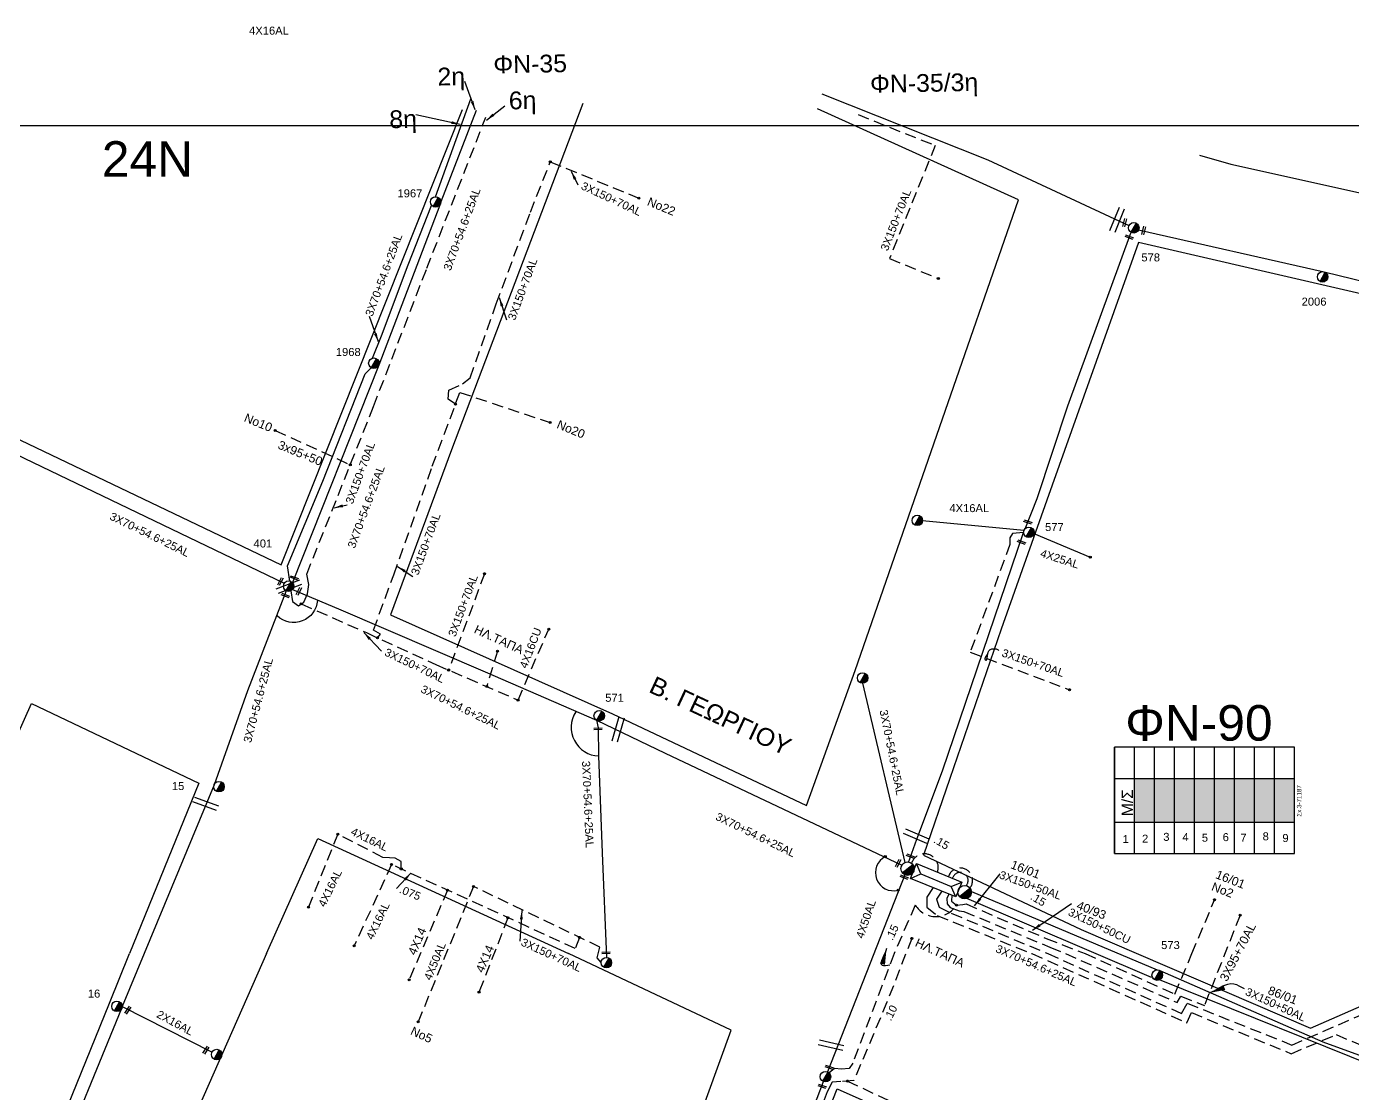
# Model space of a CAD drawing. Header units: millimetres. Extents: x 907 to 2022, y 699 to 1220.
# Drawn here: x 1352.5 to 1501.6, y 1099.9 to 1219.9 of the extents above; entities that cross this region are included whole.
import ezdxf
from ezdxf.enums import TextEntityAlignment as Align

# ---------------------------------------------------------------- set-up
doc = ezdxf.new("R2010")
doc.units = ezdxf.units.MM
doc.linetypes.add('DASHED', pattern=[19.05, 12.7, -6.35])
for name, color, linetype in [('Άγνωστα', 7, 'Continuous'), ('Ασφαλειοκιβώτια Χ.Τ 9 αναχωρήσεων', 7, 'Continuous'), ('Γέφυρες Εναέριου Δικτύου', 7, 'Continuous'), ('Γυμνά εναέρια ΧΤ (1Φ)   2x16AL', 7, 'Continuous'), ('Γυμνά εναέρια ΧΤ (3Φ)   4x16AL', 7, 'Continuous'), ('Γυμνά εναέρια ΧΤ (3Φ)   4x16CU', 7, 'Continuous'), ('Γυμνά εναέρια ΧΤ (3Φ)   4x50AL', 7, 'Continuous'), ('Γυμνά εναέρια ΧΤ και ΦΟΠ (3Φ)   4x50+16AL', 7, 'Continuous'), ('Εναέρια παροχή ΧΤ 4x16', 7, 'SYN_LINE'), ('Εναέρια παροχή ΧΤ 4x25', 7, 'SYN_LINE'), ('Επιγραφές - Σχήματα', 7, 'Continuous'), ('Καλώδια ΧΤ   3x150+50AL', 7, 'DASHED'), ('Καλώδια ΧΤ   3x150+50CU', 7, 'DASHED'), ('Καλώδια ΧΤ   3x150+70AL', 7, 'DASHED'), ('Καλώδια ΧΤ   3x150AL+50XLPE', 7, 'DASHED'), ('Μηχανική τομή', 7, 'Continuous'), ('Στύλος ΦΜ', 7, 'Continuous'), ('Στύλος ΦΜ @ 1', 7, 'Continuous'), ('Συνδέσεις', 7, 'Continuous'), ('Συνεστραμμένα ΧΤ   3x70+54.6+25 AL', 7, 'SYN_LINE'), ('Τομή', 7, 'Continuous'), ('Υποσταθμός εναέριος 2 στύλων', 7, 'Continuous'), ('Υποσταθμός πόλεως', 7, 'Continuous'), ('Υπόβαθρο ΔΕΗ', 7, 'Continuous'), ('Υπόγεια Καλώδια Δικτύου ΧΤ   .075', 7, 'DASHED'), ('Υπόγεια Καλώδια Δικτύου ΧΤ   .10', 7, 'DASHED'), ('Υπόγεια Καλώδια Δικτύου ΧΤ   .15', 7, 'DASHED'), ('Υπόγεια καλώδια Δικτύου ΧΤ και Παρ. ΧΤ - 3X150+70 AL', 7, 'DASHED'), ('Υπόγεια καλώδια Παροχών ΧΤ   4x16AL', 7, 'DASHED'), ('Υπόγεια καλώδια Παροχών ΧΤ   4x50AL', 7, 'DASHED')]:
    doc.layers.add(name, color=color, linetype=linetype)
doc.styles.get("Standard").update_dxf_attribs({"font": 'arial.ttf'})
doc.linetypes.add('SYN_LINE', pattern='A,0.5,-0.0001,["/\\/\\/\\/",Standard,S=0.1,R=0,X=0,Y=-0.05],-0.25', length=0.7501)
doc.dimstyles.new('ISO-25', dxfattribs={"dimtxt": 2.5, "dimasz": 2.5, "dimexe": 1.25, "dimexo": 0.625, "dimtad": 1, "dimtxsty": 'Standard', "dimcen": 2.5, "dimadec": 0, "dimazin": 0, "dimtfac": 1, "dimtmove": 0, "dimatfit": 3, "dimfxl": 1, "dimarcsym": 0})

# ---------------------------------------------------------------- blocks, each defined once
blk = doc.blocks.new('ΥΠΑΡΧΩΝ ΤΣΙΜΕΝΤΕΝΙΟΣ ΣΤΥΛΟΣ')
at = {"layer": 'Στύλος ΦΜ'}
blk.add_hatch(color=256, dxfattribs=at).paths.add_polyline_path([(-1.29, -2.28, 0.574793), (2.62, 0, 0.268822), (1.3, 2.27)])
blk.add_line((-1.29, -2.28), (1.3, 2.27), dxfattribs=at)
blk.add_circle((0, 0), 2.62, dxfattribs=at)
at = {"layer": 'Στύλος ΦΜ', "flags": 4}
for tag, p in [('ΤΥΠΟΣ', (-4.91, 3.03)), ('ΑΡΙΘΜΟΣ', (-4.68, 8.05))]:
    blk.add_attdef(tag, p, '', height=4, dxfattribs=at)
blk = doc.blocks.new('ΜΗΧΑΝΙΚΗ ΤΟΜΗ')
at = {"layer": 'Μηχανική τομή', "ltscale": 40}
for p, q in [((-1.89, 0.78), (1.89, 0.78)), ((1.89, 0), (-1.89, 0))]:
    blk.add_line(p, q, dxfattribs=at)
blk = doc.blocks.new('ΤΟΜΗ')
at = {"layer": 'Τομή', "ltscale": 40}
for p, q in [((-5.68, 0), (5.68, 0)), ((5.68, -2.33), (-5.68, -2.33))]:
    blk.add_line(p, q, dxfattribs=at)
blk = doc.blocks.new('ΥΠΟΣΤΑΘΜΟΣ ΕΝΑΕΡΙΟΣ ΕΠΙ 2 ΣΤΥΛΩΝ')
at = {"layer": 'Υποσταθμός εναέριος 2 στύλων', "linetype": 'Continuous'}
for points in [[(-11.97, -2.11, 0.574793), (-8.45, -0.07, 0.268822), (-9.64, 1.98)], [(9.68, -2.15, 0.574793), (13.19, -0.1, 0.268822), (12.01, 1.95)]]:
    blk.add_hatch(color=256, dxfattribs=at).paths.add_polyline_path(points)
for p, q in [((-11.97, -2.11), (-9.64, 1.98)), ((9.68, -2.15), (12.01, 1.95))]:
    blk.add_line(p, q, dxfattribs=at)
for centre in [(-10.81, -0.07), (10.84, -0.1)]:
    blk.add_circle(centre, 2.36, dxfattribs=at)
at = {"layer": 'Υποσταθμός πόλεως', "linetype": 'Continuous', "ltscale": 40}
blk.add_lwpolyline([(-8.57, 2.82), (8.57, 2.82), (8.57, -2.82), (-8.57, -2.82)], close=True, dxfattribs=at)
for points in [[(-5.75, 0), (-8.57, 2.82)], [(-8.57, -2.82), (-5.75, 0)], [(-5.75, 0), (5.75, 0)], [(5.75, 0), (8.57, 2.82)], [(8.57, -2.82), (5.75, 0)]]:
    blk.add_lwpolyline(points, dxfattribs=at)
at = {"layer": 'Υποσταθμός εναέριος 2 στύλων', "ltscale": 40, "flags": 1}
for tag, p in [('ΜΕΤΑΣΧΗΜΑΤΙΣΜΟΣ', (14.09, 2.51)), ('ΙΣΧΥΣ', (14.07, -0.28)), ('ΑΡΙΘΜΟΣ', (14.19, -3))]:
    blk.add_attdef(tag, p, '', height=1.8, dxfattribs=at)
blk = doc.blocks.new('ΑΣΦΑΛΕΙΟΚΙΒΩΤΙΟ ΥΠΟΣΤΑΘΜΟΥ 9 ΑΝΑΧΩΡΗΣΕΩΝ')
at = {"layer": 'Ασφαλειοκιβώτια Χ.Τ 9 αναχωρήσεων', "ltscale": 40}
for p, q in [((-23.8, 40.36), (24.02, 40.36)), ((-9.72, 40.36), (-9.72, -40.64)), ((9.94, 40.36), (9.94, -40.64)), ((-23.8, 31.36), (24.02, 31.36)), ((-23.8, 22.36), (24.02, 22.36)), ((-23.8, 13.36), (24.02, 13.36)), ((-23.8, 4.36), (24.02, 4.36)), ((-23.8, -4.64), (24.02, -4.64)), ((-23.8, -13.64), (24.02, -13.64)), ((-23.8, -22.64), (24.02, -22.64)), ((-23.8, -31.64), (24.02, -31.64))]:
    blk.add_line(p, q, dxfattribs=at)
at = {"layer": 'Ασφαλειοκιβώτια Χ.Τ 9 αναχωρήσεων'}
blk.add_lwpolyline([(-23.8, -40.64), (24.02, -40.64), (24.02, 40.36), (-23.8, 40.36)], close=True, dxfattribs=at)
for s, p in [('1', (-19.06, 36.75)), ('2', (-18.9, 28.02)), ('3', (-18.08, 18.46)), ('4', (-18.2, 9.88)), ('5', (-18.46, 1.13)), ('6', (-18.21, -8.26)), ('7', (-18.52, -16.19)), ('8', (-17.85, -26.23)), ('9', (-18.61, -35.12))]:
    blk.add_text(s, height=3.6, rotation=270, dxfattribs=at).set_placement(p)
at = {"layer": 'Ασφαλειοκιβώτια Χ.Τ 9 αναχωρήσεων', "ltscale": 40}
for tag, height, p in [('ΟΝΟΜΑ', 5, (-0.16, 44.31)), ('ΚΕΙΜΕΝΟ 1', 2, (17.06, 35.59)), ('ΚΕΙΜΕΝΟ 2', 2, (17.06, 26.88)), ('ΚΕΙΜΕΝΟ 3', 2, (17.06, 17.69)), ('ΚΕΙΜΕΝΟ 4', 2, (17.06, 8.71)), ('ΚΕΙΜΕΝΟ 5', 2, (17.06, -0.13)), ('ΚΕΙΜΕΝΟ 6', 2, (17.06, -9.05)), ('ΚΕΙΜΕΝΟ 7', 2, (17.06, -18.13)), ('ΚΕΙΜΕΝΟ 8', 2, (17.06, -26.85)), ('ΚΕΙΜΕΝΟ 9', 2, (17.06, -35.99)), ('ΣΧ', 2, (-0.1, -42.64))]:
    blk.add_attdef(tag, text='', height=height, dxfattribs=at).set_placement(p, align=Align.MIDDLE_CENTER)
blk = doc.blocks.new('_ΣΥΝΔΕΣΗ')
at = {"layer": 'Συνδέσεις', "linetype": 'SYN_LINE', "ltscale": 40}
blk.add_hatch(color=256, dxfattribs=at).paths.add_polyline_path([(0.5, -0.01, 1), (-0.5, -0.01, 1)])
at = {"layer": 'Συνδέσεις'}
blk.add_circle((0, -0.01), 0.5, dxfattribs=at)

msp = doc.modelspace()

# ---------------------------------------------------------------- hatches: boundary and pattern name
at = {"layer": 'Ασφαλειοκιβώτια Χ.Τ 9 αναχωρήσεων'}
h = msp.add_hatch(color=6, dxfattribs=at)
h.dxf.hatch_style = 1
h.paths.add_polyline_path([(1477.086, 1130.442), (1479.336, 1130.442), (1479.336, 1135.355), (1477.086, 1135.355)])
h = msp.add_hatch(color=1, dxfattribs=at)
h.dxf.hatch_style = 1
h.paths.add_polyline_path([(1481.586, 1135.355), (1479.336, 1135.355), (1479.336, 1130.442), (1481.586, 1130.442)])
h = msp.add_hatch(color=173, dxfattribs=at)
h.dxf.hatch_style = 1
h.paths.add_polyline_path([(1483.836, 1135.355), (1481.586, 1135.355), (1481.586, 1130.442), (1483.836, 1130.442)])
h = msp.add_hatch(color=27, dxfattribs=at)
h.dxf.hatch_style = 1
h.paths.add_polyline_path([(1486.086, 1135.355), (1483.836, 1135.355), (1483.836, 1130.442), (1486.086, 1130.442)])
h = msp.add_hatch(color=85, dxfattribs=at)
h.dxf.hatch_style = 1
h.paths.add_polyline_path([(1486.086, 1130.442), (1488.336, 1130.442), (1488.336, 1135.355), (1486.086, 1135.355)])
h = msp.add_hatch(color=151, dxfattribs=at)
h.dxf.hatch_style = 1
h.paths.add_polyline_path([(1490.586, 1135.355), (1488.336, 1135.355), (1488.336, 1130.442), (1490.586, 1130.442)])
h = msp.add_hatch(color=133, dxfattribs=at)
h.dxf.hatch_style = 1
h.paths.add_polyline_path([(1490.586, 1130.442), (1492.836, 1130.442), (1492.836, 1135.355), (1490.586, 1135.355)])
h = msp.add_hatch(color=62, dxfattribs=at)
h.dxf.hatch_style = 1
h.paths.add_polyline_path([(1492.836, 1130.442), (1495.086, 1130.442), (1495.086, 1135.355), (1492.836, 1135.355)])

# ---------------------------------------------------------------- linework, layer by layer
at = {"layer": 'Άγνωστα', "color": 30, "linetype": 'SYN_LINE', "ltscale": 10}
msp.add_lwpolyline([(1441.904, 1212.379), (1460.585, 1204.942), (1476.455, 1197.548)], dxfattribs=at)
at = {"layer": 'Άγνωστα', "color": 151, "linetype": 'SYN_LINE', "ltscale": 10}
for points in [[(1464.777, 1163.464), (1466.123, 1166.861), (1469.589, 1177.295), (1476.704, 1196.799)], [(1451.656, 1125.909), (1452.59, 1128.536), (1455.472, 1136.234), (1464.606, 1163.05)]]:
    msp.add_lwpolyline(points, dxfattribs=at)
at = {"layer": 'Άγνωστα', "color": 133, "linetype": 'SYN_LINE', "ltscale": 10}
msp.add_lwpolyline([(1477.541, 1197.092), (1498.392, 1192.357), (1521.279, 1186.774), (1540.148, 1182.732)], dxfattribs=at)
at = {"layer": 'Άγνωστα', "color": 62, "linetype": 'DASHED', "ltscale": 0.1}
for points in [[(1380.443, 1174.517), (1388.879, 1170.648)], [(1405.446, 1149.689), (1404.224, 1145.71)]]:
    msp.add_lwpolyline(points, dxfattribs=at)
at = {"layer": 'Άγνωστα', "color": 2, "linetype": 'DASHED', "ltscale": 0.1}
for points in [[(1399.809, 1122.815), (1395.492, 1112.728)], [(1406.609, 1119.706), (1403.358, 1111.335)]]:
    msp.add_lwpolyline(points, dxfattribs=at)
at = {"layer": 'Άγνωστα', "color": 1, "linetype": 'DASHED', "ltscale": 0.1}
msp.add_lwpolyline([(1488.954, 1119.984), (1484.943, 1109.839)], dxfattribs=at)
at = {"layer": 'Άγνωστα', "color": 85, "ltscale": 0.1}
msp.add_lwpolyline([(1430.991, 1072.623), (1432.842, 1076.926), (1442.108, 1101.275)], dxfattribs=at)
at = {"layer": 'Γέφυρες Εναέριου Δικτύου', "ltscale": 0.1}
for points in [[(1385.181, 1155.403, -0.6380308), (1380.659, 1153.644, -2.9270295)], [(1414.241, 1142.858, 0.5885684), (1416.829, 1137.907, -5.1050437)], [(1449.052, 1126.584, 0.8993615), (1450.499, 1122.804, -5.1050437)]]:
    msp.add_lwpolyline(points, format="xyb", dxfattribs=at)
at = {"layer": 'Γυμνά εναέρια ΧΤ (1Φ)   2x16AL', "ltscale": 0.1}
msp.add_lwpolyline([(1363.224, 1109.737), (1373.328, 1104.585)], dxfattribs=at)
at = {"layer": 'Γυμνά εναέρια ΧΤ (3Φ)   4x16CU', "color": 62, "linetype": 'DASHED', "ltscale": 0.1}
msp.add_lwpolyline([(1407.744, 1144.187), (1411.194, 1152.164)], dxfattribs=at)
at = {"layer": 'Γυμνά εναέρια ΧΤ (3Φ)   4x50AL', "color": 6, "ltscale": 0.1}
msp.add_lwpolyline([(1451.239, 1124.537), (1442.537, 1102.372)], dxfattribs=at)
at = {"layer": 'Γυμνά εναέρια ΧΤ και ΦΟΠ (3Φ)   4x50+16AL', "color": 62, "ltscale": 0.1}
msp.add_lwpolyline([(1363.166, 1109.481), (1355.322, 1090.363), (1350.494, 1078.288)], dxfattribs=at)
at = {"layer": 'Εναέρια παροχή ΧΤ 4x16', "color": 151, "ltscale": 10}
msp.add_lwpolyline([(1464.641, 1163.249), (1453.238, 1164.338)], dxfattribs=at)
at = {"layer": 'Εναέρια παροχή ΧΤ 4x25', "ltscale": 16}
msp.add_lwpolyline([(1465.77, 1162.926), (1472.107, 1160.251)], dxfattribs=at)
at = {"layer": 'Επιγραφές - Σχήματα'}
msp.add_lwpolyline([(918.43, 1208.801), (1901.6, 1208.801), (1901.6, 707.265), (918.43, 707.265)], close=True, dxfattribs=at)
msp.add_lwpolyline([(1460.579, 1149.409), (1460.426, 1149.216), (1460.325, 1149.06), (1460.268, 1148.936), (1460.246, 1148.842), (1460.252, 1148.774), (1460.276, 1148.728), (1460.312, 1148.699), (1460.35, 1148.686), (1460.384, 1148.683), (1460.412, 1148.691), (1460.436, 1148.707), (1460.456, 1148.732), (1460.472, 1148.763), (1460.485, 1148.801), (1460.495, 1148.843), (1460.503, 1148.89), (1460.509, 1148.94), (1460.515, 1148.993), (1460.52, 1149.048), (1460.525, 1149.105), (1460.53, 1149.163), (1460.536, 1149.222), (1460.544, 1149.281), (1460.554, 1149.339), (1460.566, 1149.397), (1460.581, 1149.453), (1460.599, 1149.508), (1460.619, 1149.561), (1460.642, 1149.613), (1460.668, 1149.661), (1460.697, 1149.708), (1460.73, 1149.751), (1460.765, 1149.79), (1460.804, 1149.826), (1460.847, 1149.859), (1460.896, 1149.887), (1460.951, 1149.911), (1461.012, 1149.931), (1461.08, 1149.946), (1461.156, 1149.955), (1461.241, 1149.96), (1461.33, 1149.959), (1461.421, 1149.95), (1461.51, 1149.934), (1461.595, 1149.91), (1461.671, 1149.876), (1461.735, 1149.832), (1461.785, 1149.777)], dxfattribs=at)
at = {"layer": 'Καλώδια ΧΤ   3x150+50AL', "color": 1, "ltscale": 0.1}
msp.add_lwpolyline([(1456.206, 1122.359), (1455.974, 1121.849), (1455.995, 1121.272), (1456.362, 1120.853), (1457.348, 1120.465), (1457.882, 1120.423), (1467.567, 1116.386), (1469.297, 1115.664), (1481.857, 1110.175), (1482.305, 1110.867), (1484.943, 1109.839), (1484.943, 1109.839)], dxfattribs=at)
at = {"layer": 'Καλώδια ΧΤ   3x150+50AL', "color": 85, "ltscale": 0.1}
msp.add_lwpolyline([(1456.539, 1122.223), (1456.491, 1121.579), (1457.051, 1121.115), (1457.766, 1121.21), (1458.14, 1121.26), (1467.139, 1117.369), (1471.533, 1115.664), (1481.614, 1111.118), (1483.53, 1115.664), (1486.086, 1121.731)], dxfattribs=at)
at = {"layer": 'Καλώδια ΧΤ   3x150+70AL', "color": 62, "ltscale": 0.1}
for points in [[(1382.203, 1156.475), (1382.393, 1155.283), (1383.072, 1154.803), (1383.636, 1155.2), (1384.083, 1156.127), (1384.232, 1157.187), (1383.983, 1158.362), (1391.494, 1177.211), (1397.485, 1192.751), (1404.123, 1209.749)], [(1400.706, 1177.461), (1399.878, 1178.021), (1399.963, 1179.037), (1401.513, 1179.739), (1402.342, 1180.445), (1405.294, 1188.749), (1409.138, 1199.066), (1411.375, 1204.737)], [(1391.936, 1151.196), (1392.264, 1151.604), (1391.487, 1152.05), (1393.757, 1158.264), (1398.099, 1170.481), (1401.203, 1178.79), (1411.361, 1175.413)], [(1383.354, 1155.002), (1390.689, 1151.768), (1398.505, 1148.184), (1407.744, 1144.187)]]:
    msp.add_lwpolyline(points, dxfattribs=at)
at = {"layer": 'Καλώδια ΧΤ   3x150+70AL', "color": 151, "ltscale": 0.1}
msp.add_lwpolyline([(1464.606, 1163.05), (1463.36, 1162.926), (1463.073, 1162.443), (1463.073, 1161.703), (1458.601, 1149.584), (1469.753, 1145.354)], dxfattribs=at)
at = {"layer": 'Καλώδια ΧΤ   3x150+70AL', "color": 2, "ltscale": 0.1}
msp.add_lwpolyline([(1417.096, 1114.652), (1416.643, 1115.176), (1416.946, 1116.4), (1402.746, 1123.211)], dxfattribs=at)
at = {"layer": 'Καλώδια ΧΤ   3x150AL+50XLPE', "color": 173, "ltscale": 0.1}
for points in [[(1454.425, 1123.091), (1453.705, 1122.009), (1453.705, 1120.893), (1454.894, 1119.942), (1465.541, 1115.664), (1482.965, 1107.886), (1483.476, 1109.031), (1494.683, 1104.413), (1499.756, 1106.551), (1510.883, 1101.896)], [(1444.786, 1101.337), (1452.751, 1097.57), (1465.232, 1091.719), (1466.287, 1092.22), (1471.702, 1090.142), (1473.136, 1090.268), (1474.044, 1089.868), (1474.613, 1088.961), (1474.893, 1088.516), (1487.653, 1082.789), (1490.071, 1076.986), (1489.164, 1074.76), (1488.503, 1075.029)]]:
    msp.add_lwpolyline(points, dxfattribs=at)
at = {"layer": 'Συνεστραμμένα ΧΤ   3x70+54.6+25 AL', "color": 2, "ltscale": 10}
for points in [[(1398.473, 1200.806), (1402.425, 1211.8)], [(1391.364, 1182.643), (1392.396, 1185.159), (1395.399, 1193.148), (1398.029, 1199.831)], [(1382.094, 1157.569), (1381.832, 1159.3), (1385.8, 1168.81), (1390.57, 1180.87), (1391.236, 1181.565)], [(1381.672, 1156.476), (1377.334, 1145.242), (1373.558, 1134.641)], [(1382.379, 1156.611), (1387.538, 1154.453), (1404.031, 1147.372), (1416.587, 1141.907)], [(1416.587, 1141.907), (1416.743, 1141.058), (1416.782, 1137.909), (1417.191, 1126.987), (1417.685, 1115.241)]]:
    msp.add_lwpolyline(points, dxfattribs=at)
at = {"layer": 'Συνεστραμμένα ΧΤ   3x70+54.6+25 AL', "color": 5, "ltscale": 10}
for points in [[(1403.019, 1210.482), (1399.062, 1200.217)], [(1398.945, 1199.864), (1392.077, 1181.867)], [(1392.077, 1181.867), (1382.361, 1157.412)], [(1348.28, 1173.258), (1381.442, 1157.319)]]:
    msp.add_lwpolyline(points, dxfattribs=at)
at = {"layer": 'Συνεστραμμένα ΧΤ   3x70+54.6+25 AL', "color": 6, "ltscale": 10}
for points in [[(1446.495, 1146.082), (1451.242, 1125.913)], [(1416.587, 1141.907), (1424.3, 1138.206), (1450.906, 1125.614)]]:
    msp.add_lwpolyline(points, dxfattribs=at)
at = {"layer": 'Συνεστραμμένα ΧΤ   3x70+54.6+25 AL', "color": 85, "linetype": 'Continuous', "ltscale": 10}
msp.add_lwpolyline([(1373.558, 1134.641), (1363.224, 1109.737)], dxfattribs=at)
at = {"layer": 'Συνεστραμμένα ΧΤ   3x70+54.6+25 AL', "color": 133, "ltscale": 10}
for points in [[(1479.006, 1112.969), (1458.211, 1121.86)], [(1512.436, 1100.132), (1506.678, 1101.906), (1479.883, 1112.717)]]:
    msp.add_lwpolyline(points, dxfattribs=at)
at = {"layer": 'Συνεστραμμένα ΧΤ   3x70+54.6+25 AL', "color": 62, "ltscale": 10}
for points in [[(1458.725, 1122.638), (1469.574, 1118.074), (1479.626, 1113.836)], [(1479.919, 1113.758), (1498.247, 1105.761), (1511.522, 1100.926), (1512.436, 1100.132)]]:
    msp.add_lwpolyline(points, dxfattribs=at)
at = {"layer": 'Υπόβαθρο ΔΕΗ', "ltscale": 0.1}
for points in [[(1333.75, 1211.993), (1322.438, 1187.428), (1381.106, 1159.414), (1401.508, 1210.609)], [(1415.045, 1211.295), (1400.245, 1172.33), (1393.419, 1153.764), (1418.372, 1142.625), (1440.201, 1132.317), (1440.201, 1132.317), (1445.661, 1147.515), (1464.014, 1200.471), (1441.413, 1210.671)], [(1484.395, 1205.479), (1487.902, 1204.457), (1533.338, 1194.381)], [(1477.531, 1195.671), (1467.213, 1166.683), (1467.213, 1166.683), (1462.072, 1152.172), (1456.315, 1135.379), (1453.352, 1126.755), (1471.083, 1118.392), (1496.857, 1107.284), (1496.857, 1107.284), (1504.994, 1110.835), (1514.976, 1130.925), (1524.571, 1151.1), (1539.373, 1181.363), (1477.531, 1195.671), (1477.531, 1195.671)], [(1340.371, 1115.664), (1343.377, 1122.305), (1353.034, 1143.792), (1371.857, 1134.856), (1364.061, 1115.664)], [(1379.448, 1115.664), (1385.226, 1128.63), (1413.41, 1115.664)], [(1340.371, 1115.664), (1308.826, 1043.462), (1332.422, 1039.309), (1338.695, 1054.623), (1351.802, 1085.429), (1361.782, 1110.112), (1364.061, 1115.664)], [(1379.448, 1115.664), (1369.067, 1092.151), (1364.6, 1081.781), (1353.606, 1056.23), (1345.616, 1037.185), (1378.292, 1031.206), (1403.555, 1026.919), (1408.654, 1041.703), (1415.529, 1061.023), (1425.092, 1088.765), (1431.728, 1107.053), (1413.41, 1115.664)], [(1415.073, 1024.117), (1426.916, 1056.905), (1435.965, 1080.934), (1443.617, 1100.466), (1469.223, 1089.064), (1486.317, 1081.273), (1488.248, 1076.845), (1482.716, 1066.195), (1474.579, 1050.18), (1466.082, 1033.405), (1457.636, 1016.396), (1453.603, 1014.896), (1431.866, 1019.528), (1415.073, 1024.117)]]:
    msp.add_lwpolyline(points, dxfattribs=at)
at = {"layer": 'Υπόγεια Καλώδια Δικτύου ΧΤ   .075', "color": 2, "ltscale": 0.1}
msp.add_lwpolyline([(1414.663, 1117.495), (1414.179, 1116.246), (1393.509, 1125.694)], dxfattribs=at)
at = {"layer": 'Υπόγεια Καλώδια Δικτύου ΧΤ   .10', "color": 173, "ltscale": 0.1}
msp.add_lwpolyline([(1452.03, 1117.385), (1449.235, 1110.201), (1445.519, 1101.392), (1444.054, 1101.281), (1443.069, 1101.207), (1442.496, 1100.114), (1440.073, 1093.602), (1434.511, 1079.553), (1432.05, 1073.453, -0.9267825), (1431.39, 1071.094), (1431.39, 1071.094), (1425.961, 1056.989), (1423.87, 1051.118, -0.8633672), (1421.957, 1047.112), (1415.923, 1029.628), (1415.743, 1029.247), (1415.266, 1029.189), (1415.122, 1028.892)], format="xyb", dxfattribs=at)
at = {"layer": 'Υπόγεια Καλώδια Δικτύου ΧΤ   .15', "color": 27, "ltscale": 0.1}
msp.add_lwpolyline([(1455.416, 1122.684), (1454.797, 1121.805), (1454.797, 1121.805), (1455.098, 1120.882), (1456.474, 1120.223), (1467.318, 1115.664), (1482.346, 1108.947), (1483.013, 1110.08), (1494.783, 1105.385), (1506.164, 1110.356)], dxfattribs=at)
at = {"layer": 'Υπόγεια Καλώδια Δικτύου ΧΤ   .15', "color": 85, "ltscale": 0.1}
msp.add_lwpolyline([(1452.417, 1121.125), (1450.043, 1115.664), (1445.385, 1103.361), (1444.989, 1102.759), (1444.139, 1102.66), (1443.322, 1102.743), (1442.72, 1102.255)], dxfattribs=at)
at = {"layer": 'Υπόγεια Καλώδια Δικτύου ΧΤ   .15', "color": 6, "linetype": 'DASHED', "ltscale": 0.1}
msp.add_arc((1453.465, 1125.347), 1.54, 340.80404, 161.67455, dxfattribs=at)
at = {"layer": 'Υπόγεια Καλώδια Δικτύου ΧΤ   .15', "color": 133, "ltscale": 0.1}
msp.add_arc((1457.472, 1123.903), 1.395, 321.80697, 161.87114, dxfattribs=at)
at = {"layer": 'Υπόγεια Καλώδια Δικτύου ΧΤ   .15', "color": 62, "ltscale": 0.1}
msp.add_arc((1457.472, 1123.903), 0.895, 318.70588, 161.87114, dxfattribs=at)
at = {"layer": 'Υπόγεια Καλώδια Δικτύου ΧΤ   .15', "color": 85, "ltscale": 0.1}
msp.add_arc((1454.737, 1122.571), 2.734, 211.91878, 327.82356, dxfattribs=at)
at = {"layer": 'Υπόγεια καλώδια Δικτύου ΧΤ και Παρ. ΧΤ - 3X150+70 AL', "color": 30, "ltscale": 0.1}
msp.add_lwpolyline([(1445.98, 1210.046), (1454.673, 1206.563), (1449.509, 1193.839), (1455.013, 1191.606)], dxfattribs=at)
at = {"layer": 'Υπόγεια καλώδια Δικτύου ΧΤ και Παρ. ΧΤ - 3X150+70 AL', "color": 62, "ltscale": 0.1}
for points in [[(1411.375, 1204.737), (1421.342, 1200.636)], [(1403.976, 1158.399), (1399.937, 1147.564)]]:
    msp.add_lwpolyline(points, dxfattribs=at)
at = {"layer": 'Υπόγεια καλώδια Παροχών ΧΤ   4x16AL', "color": 2, "ltscale": 0.1}
for points in [[(1394.618, 1125.187), (1394.611, 1126.043), (1393.927, 1126.399), (1393.272, 1126.442), (1392.537, 1126.49), (1387.465, 1129.107), (1384.182, 1120.904)], [(1393.509, 1125.694), (1389.325, 1116.54)]]:
    msp.add_lwpolyline(points, dxfattribs=at)
at = {"layer": 'Υπόγεια καλώδια Παροχών ΧΤ   4x50AL', "color": 2, "ltscale": 0.1}
msp.add_lwpolyline([(1402.746, 1123.211), (1396.515, 1107.997)], dxfattribs=at)

# ---------------------------------------------------------------- block references
at = {"layer": 'Ασφαλειοκιβώτια Χ.Τ 9 αναχωρήσεων'}
ref = msp.add_blockref('ΑΣΦΑΛΕΙΟΚΙΒΩΤΙΟ ΥΠΟΣΤΑΘΜΟΥ 9 ΑΝΑΧΩΡΗΣΕΩΝ', (1484.927, 1132.871), dxfattribs=dict(at, xscale=0.25, yscale=0.25, zscale=0.25, rotation=90))
ref.add_attrib('ΣΧ', 'Σx.3-71187', dxfattribs={"ltscale": 40, "height": 0.5, "rotation": 90}).set_placement((1495.588, 1132.845), align=Align.MIDDLE_CENTER)
at = {"layer": 'Μηχανική τομή'}
for p, xscale, yscale, zscale, rotation in [((1475.878, 1197.911), 0.2499999999999997, 0.2499999999999997, 0.2499999999999997, 256.0802597746054), ((1476.455, 1196.158), 0.2499999999999998, 0.2499999999999998, 0.2499999999999998, 339.5517914816681), ((1478.015, 1197.02), 0.2499999999999997, 0.2499999999999997, 0.2499999999999997, 256.0802597746054), ((1465.053, 1164.124), 0.2499999999999998, 0.2499999999999998, 0.2499999999999998, 339.5517914816681), ((1464.335, 1161.868), 0.2499999999999998, 0.2499999999999998, 0.2499999999999998, 339.5517914816681), ((1381.103, 1157.48), 0.2499999999999998, 0.2499999999999998, 0.2499999999999998, 63.87191445993996), ((1382.545, 1157.829), 0.2499999999999998, 0.2499999999999998, 0.2499999999999998, 339.5517914816681), ((1382.545, 1157.829), 0.2499999999999998, 0.2499999999999998, 0.2499999999999998, 339.5517914816681), ((1381.548, 1155.852), 0.2499999999999998, 0.2499999999999998, 0.2499999999999998, 339.5517914816681), ((1383.187, 1156.38), 0.2499999999999998, 0.2499999999999998, 0.2499999999999998, 63.87191445993996), ((1416.751, 1140.864), 0.2499999999999997, 0.2499999999999997, 0.2499999999999997, 2.350829799937988), ((1450.565, 1125.788), 0.2499999999999998, 0.2499999999999998, 0.2499999999999998, 63.26137754311333), ((1451.839, 1126.537), 0.2499999999999998, 0.2499999999999998, 0.2499999999999998, 339.5517914816681), ((1451.146, 1124.186), 0.2499999999999998, 0.2499999999999998, 0.2499999999999998, 339.5517914816681), ((1417.632, 1115.664), 0.2499999999999997, 0.2499999999999997, 0.2499999999999997, 2.350829799937988), ((1363.944, 1109.252), 0.2499999999999996, 0.2499999999999996, 0.2499999999999996, 56.98267877257381), ((1372.725, 1104.766), 0.2499999999999996, 0.2499999999999996, 0.2499999999999996, 56.98267877257381), ((1442.719, 1102.798), 0.2499999999999996, 0.2499999999999996, 0.2499999999999996, 341.2798588263036), ((1441.93, 1100.661), 0.2499999999999996, 0.2499999999999996, 0.2499999999999996, 341.2798588263036)]:
    msp.add_blockref('ΜΗΧΑΝΙΚΗ ΤΟΜΗ', p, dxfattribs=dict(at, xscale=xscale, yscale=yscale, zscale=zscale, rotation=rotation))
at = {"layer": 'Στύλος ΦΜ @ 1', "ltscale": 40}
ref = msp.add_blockref('ΥΠΑΡΧΩΝ ΤΣΙΜΕΝΤΕΝΙΟΣ ΣΤΥΛΟΣ', (1398.473, 1200.217), dxfattribs=dict(at, xscale=0.2249999999999091, yscale=0.2249999999999091, zscale=0.2249999999999091))
ref.add_attrib('ΤΥΠΟΣ', '1967', (1394.187, 1200.731), dxfattribs={"layer": 'Στύλος ΦΜ', "height": 0.9, "flags": 4})
ref = msp.add_blockref('ΥΠΑΡΧΩΝ ΤΣΙΜΕΝΤΕΝΙΟΣ ΣΤΥΛΟΣ', (1476.995, 1197.311), dxfattribs=dict(at, xscale=0.2249999999999091, yscale=0.2249999999999091, zscale=0.2249999999999091))
ref.add_attrib('ΤΥΠΟΣ', '578', (1477.848, 1193.526), dxfattribs={"layer": 'Στύλος ΦΜ', "height": 0.9, "flags": 4})
ref = msp.add_blockref('ΥΠΑΡΧΩΝ ΤΣΙΜΕΝΤΕΝΙΟΣ ΣΤΥΛΟΣ', (1498.233, 1191.79), dxfattribs=dict(at, xscale=0.2249999999999091, yscale=0.2249999999999091, zscale=0.2249999999999091))
ref.add_attrib('ΤΥΠΟΣ', '2006', (1495.872, 1188.554), dxfattribs={"layer": 'Στύλος ΦΜ', "height": 0.9, "flags": 4})
ref = msp.add_blockref('ΥΠΑΡΧΩΝ ΤΣΙΜΕΝΤΕΝΙΟΣ ΣΤΥΛΟΣ', (1391.527, 1182.077), dxfattribs=dict(at, xscale=0.2249999999999091, yscale=0.2249999999999091, zscale=0.2249999999999091))
ref.add_attrib('ΤΥΠΟΣ', '1968', (1387.25, 1182.887), dxfattribs={"layer": 'Στύλος ΦΜ', "height": 0.9, "flags": 4})
at = {"layer": 'Στύλος ΦΜ @ 1', "ltscale": 40, "xscale": 0.2249999999999091, "yscale": 0.2249999999999091, "zscale": 0.2249999999999091}
for p in [(1452.651, 1164.394), (1446.495, 1146.671), (1417.685, 1114.652), (1417.685, 1114.652), (1373.852, 1104.318), (1442.318, 1101.826)]:
    msp.add_blockref('ΥΠΑΡΧΩΝ ΤΣΙΜΕΝΤΕΝΙΟΣ ΣΤΥΛΟΣ', p, dxfattribs=at)
at = {"layer": 'Στύλος ΦΜ @ 1', "ltscale": 40}
ref = msp.add_blockref('ΥΠΑΡΧΩΝ ΤΣΙΜΕΝΤΕΝΙΟΣ ΣΤΥΛΟΣ', (1465.195, 1163.05), dxfattribs=dict(at, xscale=0.2249999999999091, yscale=0.2249999999999091, zscale=0.2249999999999091))
ref.add_attrib('ΤΥΠΟΣ', '577', (1467.015, 1163.197), dxfattribs={"layer": 'Στύλος ΦΜ', "height": 0.9, "flags": 4})
ref = msp.add_blockref('ΥΠΑΡΧΩΝ ΤΣΙΜΕΝΤΕΝΙΟΣ ΣΤΥΛΟΣ', (1381.938, 1157.001), dxfattribs=dict(at, xscale=0.2249999999999091, yscale=0.2249999999999091, zscale=0.2249999999999091))
ref.add_attrib('ΤΥΠΟΣ', '401', (1377.998, 1161.349), dxfattribs={"layer": 'Στύλος ΦΜ', "height": 0.9, "flags": 4})
ref = msp.add_blockref('ΥΠΑΡΧΩΝ ΤΣΙΜΕΝΤΕΝΙΟΣ ΣΤΥΛΟΣ', (1416.877, 1142.419), dxfattribs=dict(at, xscale=0.2249999999999091, yscale=0.2249999999999091, zscale=0.2249999999999091))
ref.add_attrib('ΤΥΠΟΣ', '571', (1417.551, 1143.994), dxfattribs={"layer": 'Στύλος ΦΜ', "height": 0.9, "flags": 4})
ref = msp.add_blockref('ΥΠΑΡΧΩΝ ΤΣΙΜΕΝΤΕΝΙΟΣ ΣΤΥΛΟΣ', (1374.112, 1134.443), dxfattribs=dict(at, xscale=0.2249999999999091, yscale=0.2249999999999091, zscale=0.2249999999999091))
ref.add_attrib('ΤΥΠΟΣ', '15', (1368.813, 1134.064), dxfattribs={"layer": 'Στύλος ΦΜ', "height": 0.9, "flags": 4})
ref = msp.add_blockref('ΥΠΑΡΧΩΝ ΤΣΙΜΕΝΤΕΝΙΟΣ ΣΤΥΛΟΣ', (1479.626, 1113.247), dxfattribs=dict(at, xscale=0.2249999999999091, yscale=0.2249999999999091, zscale=0.2249999999999091))
ref.add_attrib('ΤΥΠΟΣ', '573', (1480.072, 1116.18), dxfattribs={"layer": 'Στύλος ΦΜ', "height": 0.9, "flags": 4})
ref = msp.add_blockref('ΥΠΑΡΧΩΝ ΤΣΙΜΕΝΤΕΝΙΟΣ ΣΤΥΛΟΣ', (1362.635, 1109.737), dxfattribs=dict(at, xscale=0.2249999999999091, yscale=0.2249999999999091, zscale=0.2249999999999091))
ref.add_attrib('ΤΥΠΟΣ', '16', (1359.363, 1110.721), dxfattribs={"layer": 'Στύλος ΦΜ', "height": 0.9, "flags": 4})
at = {"layer": 'Συνδέσεις', "xscale": 0.2249999999999091, "yscale": 0.2249999999999091, "zscale": 0.2249999999999091}
for p in [(1411.376, 1204.74), (1421.343, 1200.639), (1455.014, 1191.608), (1400.707, 1177.463), (1411.362, 1175.415), (1380.443, 1174.519), (1388.88, 1170.651), (1472.108, 1160.254), (1403.977, 1158.402), (1383.355, 1155.004), (1391.937, 1151.198), (1411.195, 1152.166), (1405.446, 1149.692), (1399.938, 1147.567), (1404.225, 1145.713), (1469.754, 1145.357), (1407.744, 1144.19), (1387.465, 1129.109), (1449.052, 1126.586), (1393.51, 1125.697), (1394.619, 1125.19), (1399.81, 1122.817), (1402.747, 1123.213), (1450.5, 1122.806), (1486.086, 1121.733), (1384.182, 1120.906), (1457.052, 1121.118), (1488.955, 1119.987), (1406.61, 1119.709), (1414.664, 1117.498), (1452.03, 1117.385), (1389.326, 1116.542), (1395.492, 1112.731), (1403.358, 1111.337), (1396.516, 1108), (1444.786, 1101.337)]:
    msp.add_blockref('_ΣΥΝΔΕΣΗ', p, dxfattribs=at)
at = {"layer": 'Τομή'}
for p, xscale, yscale, zscale, rotation in [((1474.839, 1198.301), 0.2499999999999998, 0.2499999999999998, 0.2499999999999998, 67.93336937051193), ((1381.865, 1157.208), 0.2499999999999999, 0.2499999999999999, 0.2499999999999999, 21.03718401247695), ((1418.724, 1140.962), 0.2499999999999998, 0.2499999999999998, 0.2499999999999998, 73.90769033715031), ((1372.71, 1132.785), 0.2499999999999998, 0.2499999999999998, 0.2499999999999998, 340.0528763959862), ((1452.401, 1128.617), 0.2499999999999998, 0.2499999999999998, 0.2499999999999998, 156.6184783334133), ((1443.016, 1105.663), 0.2499999999999998, 0.2499999999999998, 0.2499999999999998, 347.2330066878552)]:
    msp.add_blockref('ΤΟΜΗ', p, dxfattribs=dict(at, xscale=xscale, yscale=yscale, zscale=zscale, rotation=rotation))
at = {"layer": 'Υποσταθμός εναέριος 2 στύλων', "xscale": 0.3208095703125, "yscale": 0.3208095703125, "zscale": 0.3208095703125, "rotation": 337.6717459507666}
msp.add_blockref('ΥΠΟΣΤΑΘΜΟΣ ΕΝΑΕΡΙΟΣ ΕΠΙ 2 ΣΤΥΛΩΝ', (1454.768, 1123.926), dxfattribs=at)

# ---------------------------------------------------------------- texts
at = {"layer": 'Γυμνά εναέρια ΧΤ (1Φ)   2x16AL', "color": 7, "insert": (1367.435, 1109.348), "char_height": 0.9, "width": 84.18588, "attachment_point": 1, "rotation": 331.4859}
msp.add_mtext('2X16AL', dxfattribs=at)
at = {"layer": 'Γυμνά εναέρια ΧΤ (3Φ)   4x16AL', "color": 7, "insert": (1377.496, 1219.934), "char_height": 0.9, "width": 84.18588, "attachment_point": 1}
msp.add_mtext('4X16AL', dxfattribs=at)
at = {"layer": 'Γυμνά εναέρια ΧΤ (3Φ)   4x16CU', "color": 7, "insert": (1407.882, 1147.987), "char_height": 0.9, "width": 84.18588, "attachment_point": 1, "rotation": 69.09129}
msp.add_mtext('4X16CU', dxfattribs=at)
at = {"layer": 'Γυμνά εναέρια ΧΤ (3Φ)   4x50AL', "color": 7, "insert": (1445.711, 1117.586), "char_height": 0.9, "width": 84.18588, "attachment_point": 1, "rotation": 71.09452}
msp.add_mtext('4X50AL', dxfattribs=at)
at = {"layer": 'Εναέρια παροχή ΧΤ 4x16', "color": 7, "insert": (1456.255, 1166.226), "char_height": 0.9, "width": 84.18588, "attachment_point": 1}
msp.add_mtext('4X16AL', dxfattribs=at)
at = {"layer": 'Εναέρια παροχή ΧΤ 4x25', "color": 7, "insert": (1466.678, 1161.182), "char_height": 0.9, "width": 84.18588, "attachment_point": 1, "rotation": 342.29377}
msp.add_mtext('4X25AL', dxfattribs=at)
at = {"layer": 'Επιγραφές - Σχήματα', "linetype": 'Continuous', "char_height": 2, "width": 23.56556, "attachment_point": 1}
for s, insert, rotation in [('ΦΝ-35', (1404.948, 1216.671), 1.02002), ('2η', (1398.664, 1215.306), 1.02002), ('ΦΝ-35/3η', (1447.316, 1214.49), 1.02002), ('6η', (1406.685, 1212.62), 1.02002), ('8η', (1393.248, 1210.511), 1.02002), ('Β. ΓΕΩΡΓΙΟΥ', (1423.174, 1146.946), 334.92823)]:
    msp.add_mtext(s, dxfattribs=dict(at, insert=insert, rotation=rotation))
at = {"layer": 'Επιγραφές - Σχήματα', "linetype": 'DASHED', "insert": (1360.937, 1207.045), "char_height": 4, "width": 11.20522, "attachment_point": 1}
msp.add_mtext('24N', dxfattribs=at)
at = {"layer": 'Επιγραφές - Σχήματα', "char_height": 0.9, "attachment_point": 1}
for s, insert, rotation in [('{\\H1.0833x;No22}', (1422.556, 1200.78), 337.56001), ('{\\H1.0833x;No10}', (1377.215, 1176.471), 337.56001), ('{\\H1.0833x;No20}', (1412.383, 1175.72), 337.56001), ('{\\H1.0833x;3x95+50}', (1381.009, 1173.418), 337.56001), ('{\\H1.0833x;ΗΛ.ΤΑΠΑ}', (1403.114, 1152.668), 335.3724), ('{\\H1.0833x;16/01}', (1463.41, 1126.211), 338.77376), ('{\\H1.0833x;16/01}', (1486.46, 1125.088), 338.77376), ('{\\H1.0833x;No2}', (1485.997, 1123.732), 338.77376), ('{\\H1.0833x;40/93}', (1470.826, 1121.63), 338.77376), ('{\\H1.0833x;4X14}', (1395.32, 1115.797), 66.72316), ('{\\H1.0833x;3X95+70AL}', (1486.603, 1112.903), 62.44357), ('{\\H1.0833x;ΗΛ.ΤΑΠΑ}', (1452.712, 1117.425), 335.3724), ('{\\H1.0833x;4X14}', (1402.93, 1113.816), 66.72316), ('{\\H1.0833x;86/01}', (1492.341, 1112.062), 338.77376), ('{\\H1.0833x;Νο5}', (1395.964, 1107.504), 335.3724)]:
    msp.add_mtext_dynamic_manual_height_columns(s, width=10.09091, gutter_width=12.5, heights=[0], dxfattribs=dict(at, insert=insert, rotation=rotation))
at = {"layer": 'Επιγραφές - Σχήματα', "insert": (1476.032, 1143.62), "char_height": 4, "attachment_point": 1}
msp.add_mtext_dynamic_manual_height_columns('ΦΝ-90', width=10.09091, gutter_width=12.5, heights=[0], dxfattribs=at)
at = {"layer": 'Επιγραφές - Σχήματα', "color": 7, "linetype": 'Continuous', "insert": (1475.649, 1131.133), "char_height": 1.25, "width": 5.6619, "attachment_point": 1, "rotation": 90}
msp.add_mtext('Μ/Σ', dxfattribs=at)
at = {"layer": 'Καλώδια ΧΤ   3x150+50AL', "color": 7, "char_height": 0.9, "width": 84.18588, "attachment_point": 1}
for insert, rotation in [((1462.088, 1125.018), 340.34374), ((1489.824, 1111.879), 335.24782)]:
    msp.add_mtext('3X150+50AL', dxfattribs=dict(at, insert=insert, rotation=rotation))
at = {"layer": 'Καλώδια ΧΤ   3x150+50CU', "color": 7, "insert": (1469.917, 1120.841), "char_height": 0.9, "width": 84.18588, "attachment_point": 1, "rotation": 334.19216}
msp.add_mtext('3X150+50CU', dxfattribs=at)
at = {"layer": 'Καλώδια ΧΤ   3x150+70AL', "color": 7, "char_height": 0.9, "width": 84.18588, "attachment_point": 1}
for insert, rotation in [((1406.56, 1187.142), 69.65492), ((1388.306, 1166.474), 69.65492), ((1395.669, 1158.468), 69.65492), ((1393.029, 1150.063), 334.27524), ((1462.361, 1149.978), 341.1491), ((1408.363, 1117.448), 335.35657)]:
    msp.add_mtext('3X150+70AL', dxfattribs=dict(at, insert=insert, rotation=rotation))
at = {"layer": 'Συνεστραμμένα ΧΤ   3x70+54.6+25 AL', "color": 7, "char_height": 0.9, "width": 84.18588, "attachment_point": 1}
for insert, rotation in [((1399.318, 1192.718), 69.72622), ((1390.528, 1187.575), 69.72622), ((1388.543, 1161.489), 69.72622), ((1362.127, 1165.352), 334.03454), ((1376.837, 1139.54), 75.26868), ((1397.108, 1145.921), 334.03454), ((1449.281, 1143.179), 281.32533), ((1415.837, 1137.363), 272.4912), ((1430.264, 1131.579), 334.03454), ((1461.734, 1116.711), 336.40614)]:
    msp.add_mtext('3X70+54.6+25AL', dxfattribs=dict(at, insert=insert, rotation=rotation))
at = {"layer": 'Υπόγεια Καλώδια Δικτύου ΧΤ   .075', "color": 7, "insert": (1394.646, 1123.378), "char_height": 0.9, "width": 84.18588, "attachment_point": 1, "rotation": 338.01076}
msp.add_mtext('.075', dxfattribs=at)
at = {"layer": 'Υπόγεια Καλώδια Δικτύου ΧΤ   .10', "color": 7, "insert": (1448.865, 1108.426), "char_height": 0.9, "width": 84.18588, "attachment_point": 1, "rotation": 63.54262}
msp.add_mtext('.10', dxfattribs=at)
at = {"layer": 'Υπόγεια Καλώδια Δικτύου ΧΤ   .15', "color": 7, "char_height": 0.9, "width": 84.18588, "attachment_point": 1}
for insert, rotation in [((1454.854, 1128.981), 329.43553), ((1465.728, 1122.595), 329.43553), ((1449.042, 1117.457), 64.8436)]:
    msp.add_mtext('.15', dxfattribs=dict(at, insert=insert, rotation=rotation))
at = {"layer": 'Υπόγεια καλώδια Δικτύου ΧΤ και Παρ. ΧΤ - 3X150+70 AL', "color": 7, "char_height": 0.9, "width": 84.18588, "attachment_point": 1}
for insert, rotation in [((1415.127, 1202.516), 335.03146), ((1448.481, 1194.957), 68.53053), ((1399.856, 1151.547), 69.55402)]:
    msp.add_mtext('3X150+70AL', dxfattribs=dict(at, insert=insert, rotation=rotation))
at = {"layer": 'Υπόγεια καλώδια Παροχών ΧΤ   4x16AL', "color": 7, "char_height": 0.9, "width": 84.18588, "attachment_point": 1}
for insert, rotation in [((1389.239, 1129.895), 334.19196), ((1385.217, 1121.214), 64.19196), ((1390.594, 1117.541), 64.19196)]:
    msp.add_mtext('4X16AL', dxfattribs=dict(at, insert=insert, rotation=rotation))
at = {"layer": 'Υπόγεια καλώδια Παροχών ΧΤ   4x50AL', "color": 7, "insert": (1397.125, 1112.923), "char_height": 0.9, "width": 84.18588, "attachment_point": 1, "rotation": 67.72832}
msp.add_mtext('4X50AL', dxfattribs=at)

# ---------------------------------------------------------------- leaders
at = {"layer": 'Επιγραφές - Σχήματα', "ltscale": 40}
for points in [[(1402.916, 1210.568), (1401.773, 1213.744)], [(1404.184, 1209.397), (1406.245, 1211.042)], [(1401.245, 1208.934), (1396.249, 1209.996)], [(1413.727, 1203.676), (1414.463, 1202.131)], [(1405.63, 1189.462), (1406.461, 1186.941)], [(1392.037, 1184.468), (1391.031, 1187.313)], [(1387.05, 1165.809), (1388.513, 1166.151)], [(1394.181, 1159.227), (1395.922, 1158.074)], [(1390.386, 1151.787), (1392.4, 1149.673)], [(1395.691, 1124.726), (1394.088, 1122.987)], [(1459.09, 1121.046), (1461.975, 1124.652)], [(1408.175, 1120.509), (1407.962, 1117.085)], [(1465.596, 1118.301), (1470.005, 1121.318)]]:
    msp.add_leader(points, dimstyle='ISO-25', override={"dimasz": 1, "dimtad": 0}, dxfattribs=at)
at = {"layer": 'Επιγραφές - Σχήματα', "path_type": 1}
for points, override in [([(1449.189, 1116.224), (1448.696, 1114.367), (1449.561, 1114.39)], {"dimasz": 1.8, "dimgap": 0.625, "dimtad": 0}), ([(1485.49, 1111.241), (1488.258, 1112.27), (1489.393, 1111.761)], {"dimasz": 1.8, "dimtad": 0})]:
    msp.add_leader(points, dimstyle='ISO-25', override=override, dxfattribs=at)

doc.saveas('drawing.dxf')
